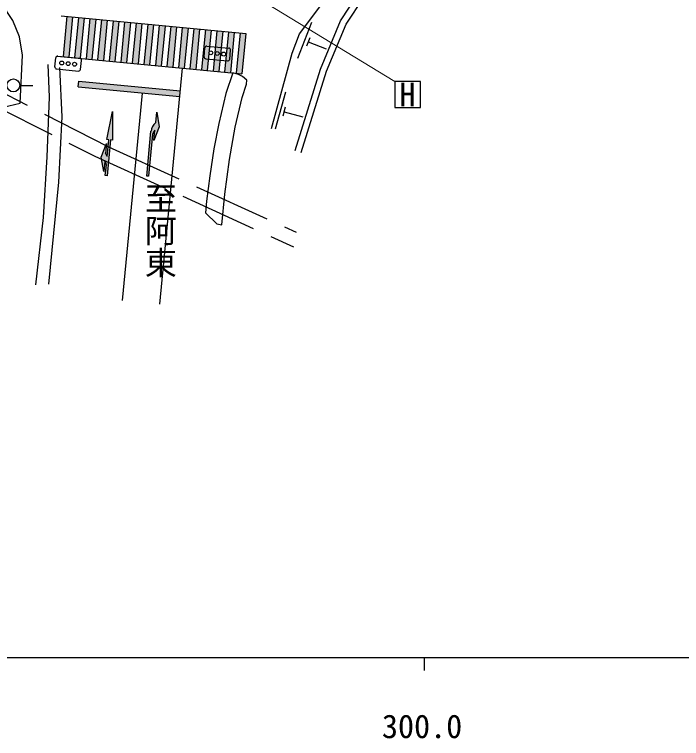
# Model space of a CAD drawing. Units: millimetres at full size, sheet at 1:1000; details may follow other scales. Extents: x 40000 to 680000, y 20000 to 380000.
# Drawn here: x 336214 to 387976, y 198715 to 254933 of the extents above; entities that cross this region are included whole.
import ezdxf
from ezdxf.enums import TextEntityAlignment as Align

# ---------------------------------------------------------------- set-up
doc = ezdxf.new("R2010")
doc.units = ezdxf.units.MM
doc.header["$LTSCALE"] = 1000
doc.linetypes.add('DASHED', pattern=[7.5, 6, -1.5])
for name, color, linetype, lineweight in [('M-BGD', 7, 'Continuous', 25), ('M-STR-HTXT', 7, 'Continuous', 13), ('M-STR-STRC', 7, 'Continuous', 25), ('M-TTL-BAND', 7, 'Continuous', 25)]:
    doc.layers.add(name, color=color, linetype=linetype, lineweight=lineweight)
doc.layers.add('M-BMK-HTXT', color=7, linetype='Continuous')
doc.styles.add('@ＭＳ ゴシック', font='')
doc.styles.add('ＭＳ ゴシック', font='')
doc.styles.get('@ＭＳ ゴシック').set_extended_font_data('@MS Gothic')
doc.styles.get('ＭＳ ゴシック').set_extended_font_data('MS Gothic')

msp = doc.modelspace()

# ---------------------------------------------------------------- hatches: boundary and pattern name
at = {"layer": 'M-STR-STRC'}
for points in [[(340728, 254751), (340280, 254794), (339979, 251658), (340427, 251615)], [(341623, 254665), (341176, 254708), (340874, 251572), (341322, 251529)], [(342519, 254579), (342071, 254622), (341770, 251486), (342218, 251443)], [(343415, 254493), (342967, 254536), (342666, 251400), (343114, 251357)], [(344311, 254407), (343863, 254450), (343562, 251314), (344010, 251271)], [(345207, 254321), (344759, 254364), (344458, 251228), (344906, 251185)], [(346103, 254235), (345655, 254278), (345354, 251142), (345802, 251099)], [(346999, 254149), (346551, 254192), (346250, 251056), (346698, 251013)], [(347895, 254063), (347447, 254106), (347146, 250970), (347594, 250927)], [(348791, 253977), (348343, 254020), (348042, 250884), (348489, 250841)], [(349686, 253890), (349238, 253933), (348937, 250798), (349385, 250755)], [(350582, 253804), (350134, 253847), (349833, 250712), (350281, 250669)], [(351478, 253718), (351030, 253761), (350729, 250626), (351177, 250583)], [(352374, 253632), (351926, 253675), (351625, 250540), (352073, 250497)], [(353270, 253546), (352822, 253589), (352521, 250454), (352969, 250411)], [(354166, 253460), (353718, 253503), (353417, 250368), (353865, 250325)], [(341209, 249761), (341166, 249313), (349033, 248558), (349076, 249006)], [(343674, 245193), (343824, 245179), (343810, 247391), (343376, 245222), (343525, 245208), (343401, 243914, 0.06275), (343271, 244127), (343347, 244924), (342943, 243857), (343137, 242734), (343213, 243530, -0.13953), (343341, 243288), (343257, 242421), (343407, 242406)], [(347174, 246543), (347250, 247339), (347444, 246215), (347040, 245149), (347117, 245946, 0.20151), (346933, 245604), (346623, 242376), (346474, 242391), (346807, 245861, -0.20151)]]:
    msp.add_hatch(color=256, dxfattribs=at).paths.add_polyline_path(points)

# ---------------------------------------------------------------- linework, layer by layer
at = {"layer": 'M-BGD'}
for p, q in [((359266, 254306), (358173, 251513)), ((359126, 253126), (358871, 252474)), ((358999, 252800), (360396, 252253)), ((336627, 249425), (337627, 249425)), ((357243, 248912), (356448, 246019)), ((357227, 247724), (357042, 247049)), ((357135, 247386), (358581, 246989))]:
    msp.add_line(p, q, dxfattribs=at)
for points in [[(356152, 246073), (357759, 251925), (358332, 253422), (360523, 256386), (362866, 259398), (364706, 260949), (367217, 262710), (370650, 264396), (374939, 266055), (378852, 267050), (390162, 268602), (407842, 271057), (408156, 270888), (408271, 270613), (408361, 268357)], [(357995, 244367), (359956, 250693), (361503, 254427), (362910, 256581), (363974, 257905), (365202, 258887), (366585, 259735), (370351, 261502), (376488, 263961), (378792, 264790), (381749, 265621), (384236, 266050), (402504, 267833), (410918, 268586), (412446, 270135)], [(358472, 244219), (360426, 250523), (361947, 254193), (363315, 256287), (364329, 257549), (365489, 258477), (366823, 259294), (370550, 261043), (376666, 263493), (378944, 264314), (381859, 265133), (384303, 265554), (402551, 267335), (411145, 268104), (412802, 269784)], [(333980, 247438), (336649, 248043), (336830, 251769), (336598, 253205), (336075, 254467), (335242, 255771), (334340, 256913), (333278, 257917), (332048, 258736), (330292, 259293), (323103, 260805), (313907, 259864)], [(337882, 233944), (338472, 239169), (338755, 243888), (338919, 248516), (338825, 251042)], [(339710, 250811), (339900, 246974), (339626, 241915), (338841, 233989)]]:
    msp.add_lwpolyline(points, dxfattribs=at)
at = {"layer": 'M-BGD', "linetype": 'DASHED'}
for points in [[(331868, 250631), (343511, 244650), (358068, 238035)], [(333737, 248316), (342458, 243939), (357876, 236885)]]:
    msp.add_lwpolyline(points, dxfattribs=at)
at = {"layer": 'M-BGD'}
msp.add_lwpolyline([(353146, 250394), (352619, 248799), (352071, 246481), (351676, 244503), (351370, 242417), (351120, 240429), (351049, 239543), (351916, 238690), (352303, 238608), (352531, 240986), (352894, 243661), (353350, 246185), (353892, 248487), (354210, 249521), (354240, 249840), (353914, 250117), (353595, 250280)], close=True, dxfattribs=at)
msp.add_circle((336127, 249425), 500, dxfattribs=at)
at = {"layer": 'M-STR-HTXT'}
msp.add_line((355823, 255754), (365722, 249720), dxfattribs=at)
at = {"layer": 'M-STR-STRC'}
for p, q in [((339832, 254837), (354166, 253460)), ((340280, 254794), (339979, 251658)), ((340728, 254751), (340427, 251615)), ((341176, 254708), (340874, 251572)), ((341623, 254665), (341322, 251529)), ((342071, 254622), (341770, 251486)), ((342519, 254579), (342218, 251443)), ((342967, 254536), (342666, 251400)), ((343415, 254493), (343114, 251357)), ((343863, 254450), (343562, 251314)), ((344311, 254407), (344010, 251271)), ((344759, 254364), (344458, 251228)), ((345207, 254321), (344906, 251185)), ((345655, 254278), (345354, 251142)), ((346103, 254235), (345802, 251099)), ((346551, 254192), (346250, 251056)), ((346999, 254149), (346698, 251013)), ((347447, 254106), (347146, 250970)), ((347895, 254063), (347594, 250927)), ((348343, 254020), (348042, 250884)), ((348791, 253977), (348489, 250841)), ((349238, 253933), (348937, 250798)), ((349686, 253890), (349385, 250755)), ((350134, 253847), (349833, 250712)), ((350582, 253804), (350281, 250669)), ((351030, 253761), (350729, 250626)), ((351478, 253718), (351177, 250583)), ((351926, 253675), (351625, 250540)), ((352374, 253632), (352073, 250497)), ((352822, 253589), (352521, 250454)), ((353270, 253546), (352969, 250411)), ((353718, 253503), (353417, 250368)), ((354166, 253460), (353865, 250325)), ((351152, 252485), (352844, 252323)), ((350921, 251653), (350988, 252350)), ((352912, 251462), (352979, 252159)), ((339350, 250865), (339417, 251561)), ((339531, 251701), (353865, 250325)), ((339580, 251696), (341273, 251534)), ((341341, 250673), (341408, 251370)), ((351056, 251490), (352748, 251327)), ((347485, 232439), (349245, 250768)), ((339485, 250701), (341177, 250538)), ((341166, 249313), (341209, 249761)), ((341209, 249761), (349076, 249006)), ((341166, 249313), (349033, 248558)), ((344599, 232717), (346146, 248835))]:
    msp.add_line(p, q, dxfattribs=at)
msp.add_lwpolyline([(365722, 247720), (367722, 247720), (367722, 249720), (365722, 249720)], close=True, dxfattribs=at)
for points in [[(343401, 243914), (343525, 245208), (343376, 245222), (343810, 247391), (343824, 245179), (343674, 245193), (343407, 242406), (343257, 242421), (343341, 243288)], [(347174, 246543), (347250, 247339), (347444, 246215), (347040, 245149), (347117, 245946)], [(346933, 245604), (346623, 242376), (346474, 242391), (346807, 245861)], [(343213, 243530), (343137, 242734), (342943, 243857), (343347, 244924), (343271, 244127)]]:
    msp.add_lwpolyline(points, dxfattribs=at)
for centre in [(351452, 251954), (351950, 251906), (352448, 251858), (339881, 251165), (340379, 251117), (340876, 251070)]:
    msp.add_circle(centre, 150, dxfattribs=at)
for centre, radius, start, end in [((351137, 252336), 150, 84.5152, 174.5152), ((352830, 252173), 150, 354.5152, 84.5152), ((339566, 251547), 150, 84.5152, 174.5152), ((341258, 251385), 150, 354.5152, 84.5152), ((351071, 251639), 150, 174.5152, 264.5152), ((352763, 251477), 150, 264.5152, 354.5152), ((339499, 250850), 150, 174.5152, 264.5152), ((341191, 250688), 150, 264.5152, 354.5152), ((347803, 245765), 1000, 128.9422, 174.5152), ((347431, 245557), 500, 128.9422, 174.5152), ((342489, 243504), 1000, 24.2044, 38.5659), ((342851, 243185), 500, 11.8573, 43.6303)]:
    msp.add_arc(centre, radius, start, end, dxfattribs=at)
at = {"layer": 'M-TTL-BAND'}
for p, q in [((40000, 205000), (579000, 205000)), ((368000, 205000), (368000, 204000))]:
    msp.add_line(p, q, dxfattribs=at)

# ---------------------------------------------------------------- texts
at = {"layer": 'M-BMK-HTXT', "style": '@ＭＳ ゴシック'}
msp.add_text('至阿東', height=1833, rotation=270, dxfattribs=at).set_placement((347540, 241919), align=Align.MIDDLE_LEFT)
at = {"layer": 'M-STR-STRC', "style": 'ＭＳ ゴシック'}
msp.add_text('H', height=1833, dxfattribs=at).set_placement((366722, 248720), align=Align.MIDDLE_CENTER)
at = {"layer": 'M-TTL-BAND', "style": 'ＭＳ ゴシック'}
msp.add_text('300.0', height=1833, dxfattribs=at).set_placement((367844, 198195), align=Align.BOTTOM_CENTER)

doc.saveas('drawing.dxf')
